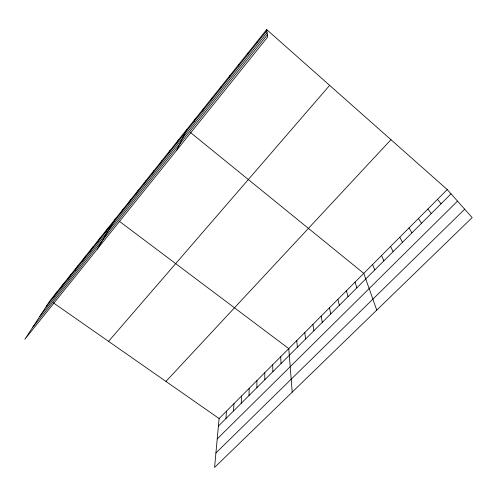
<?xml version="1.0" encoding="UTF-8"?>
<svg xmlns="http://www.w3.org/2000/svg" width="497" height="497" viewBox="0 0 497 497"><rect width="100%" height="100%" fill="white"/><g stroke="black" fill="none" stroke-linecap="round" stroke-linejoin="round"><path stroke-width="0.75" d="M256.881 387.648L256.93 380.578M249.009 395.506L249.196 388.337M257.253 42.63L257.303 41.27M241.225 403.278L241.542 396.016M233.534 410.963L233.981 403.607M225.924 418.555L226.495 411.118M447.25 189.581L219.102 418.542L214.58 467.441L472.15 217.587L447.25 189.581L266.665 29.559L50.085 300.548L24.85 339.289L267.672 36.989L266.665 29.559M247.823 54.421L248.071 52.819M238.517 66.051L238.964 64.219M229.341 77.52L229.981 75.463M220.289 88.839L221.109 86.559M211.362 100.003L212.356 97.511M202.552 111.024L203.72 108.315M193.855 121.895L195.197 118.982M176.82 150.094L186.779 129.512M176.808 143.211L178.473 139.912M168.452 153.66L170.266 150.175M160.202 163.973L162.171 160.307M152.057 174.155L154.176 170.309M144.012 184.213L146.28 180.194M136.072 194.134L138.477 189.953M128.232 203.938L130.773 199.589M120.491 213.617L123.169 209.107M97.201 249.214L115.652 218.512M105.072 232.9L108.004 228.08M97.387 242.505L100.45 237.535M89.808 251.985L92.989 246.866M82.316 261.347L85.621 256.092M74.923 270.598L78.34 265.199M67.617 279.73L71.146 274.195M60.398 288.751L64.045 283.085M53.272 297.666L57.025 291.869M46.233 306.469L266.814 30.671M39.617 316.62L267.075 32.597M32.361 327.753L267.367 34.74M108.551 341.364L329.654 85.372M165.948 381.435L390.959 139.7M218.407 426.066L451.021 193.824M217.214 438.919L457.513 201.123M215.915 452.966L464.683 209.187M53.191 302.716L219.102 418.542M119.255 221.221L288.782 348.614L292.199 392.145M190.276 132.357L363.773 273.356L376.751 310.128M437.515 199.359L441.063 203.764M427.892 209.007L431.234 213.58M418.393 218.543L421.524 223.271M409.012 227.955L411.938 232.844M399.743 237.262L402.471 242.294M390.586 246.45L393.121 251.631M381.541 255.526L383.883 260.85M372.601 264.497L374.763 269.958M355.044 282.116L356.846 287.844M346.421 290.77L348.049 296.628M337.898 299.324L339.358 305.307M329.474 307.773L330.766 313.88M321.149 316.129L322.28 322.354M312.917 324.392L313.893 330.729M304.779 332.555L305.599 339.01M296.734 340.631L297.405 347.192M280.681 356.74L281.053 363.512M272.673 364.779L272.903 371.65M264.758 372.719L264.845 379.696"/></g></svg>
